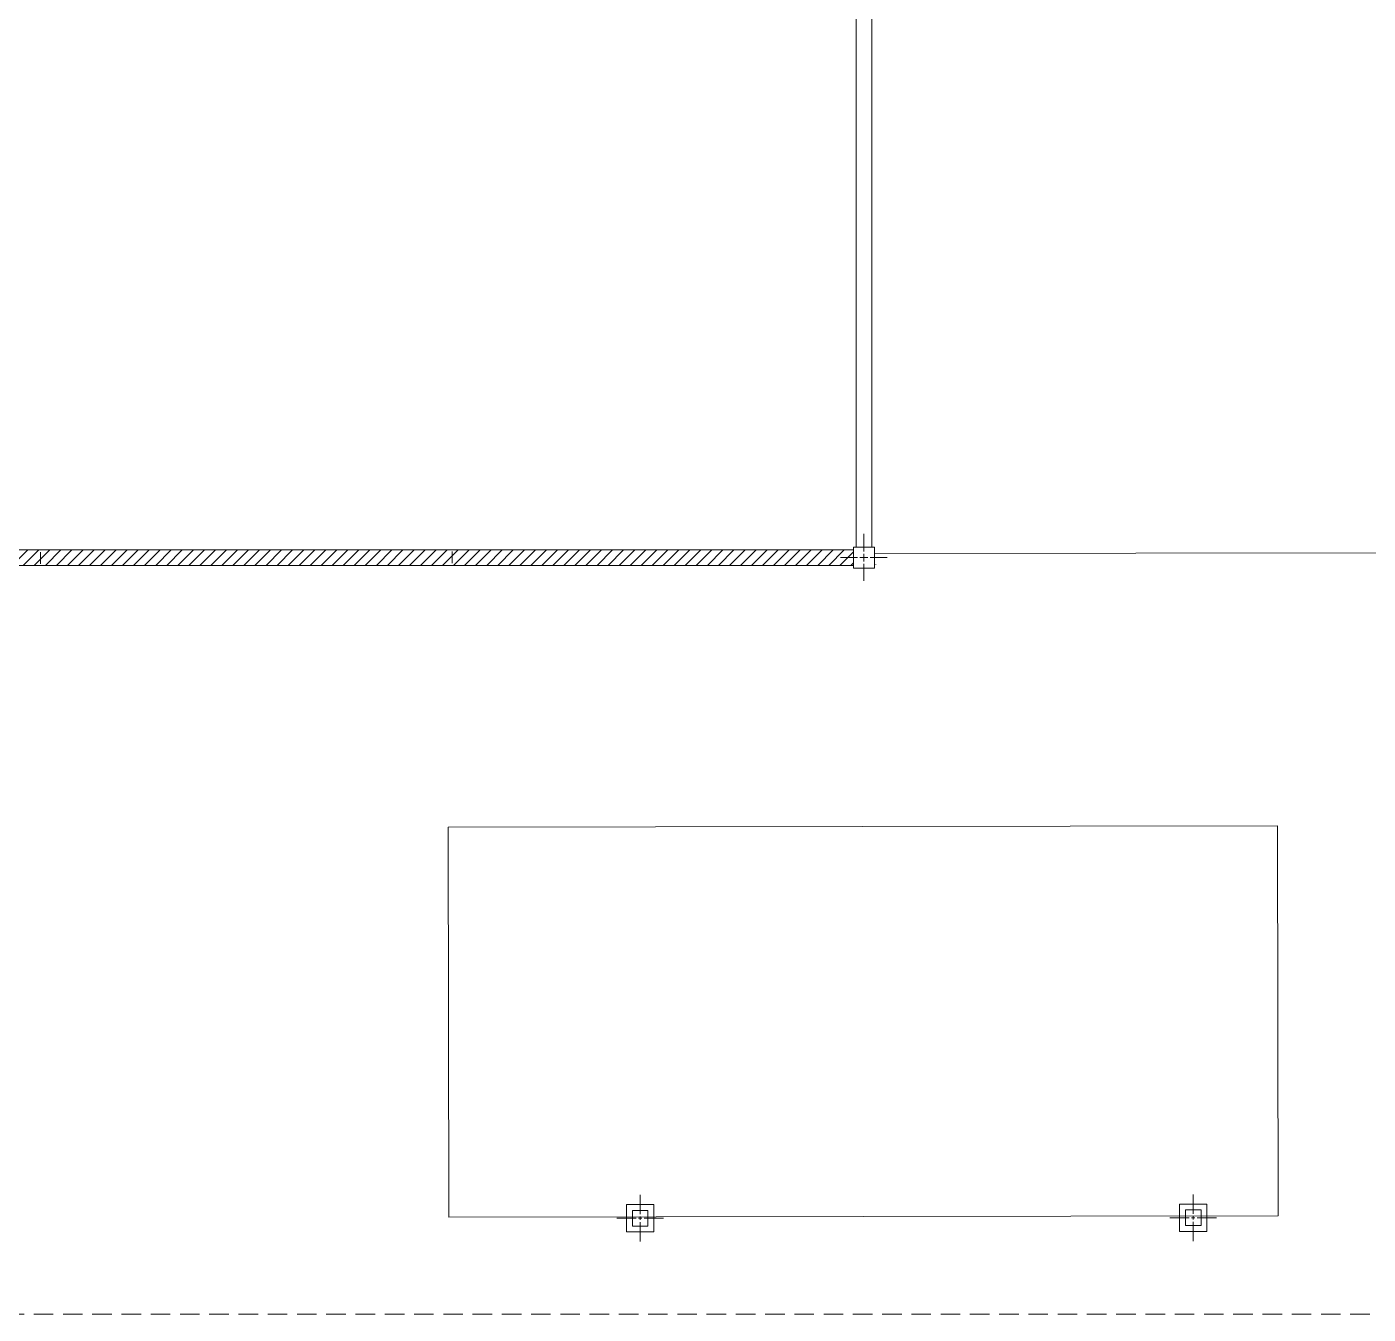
# Model space of a CAD drawing. Header units: millimetres. Extents: x 1010 to 1494, y -119 to 564.
# Drawn here: x 1366.58 to 1383.78, y 448.26 to 464.77 of the extents above; entities that cross this region are included whole.
import ezdxf

# ---------------------------------------------------------------- set-up
doc = ezdxf.new("R2010")
doc.units = ezdxf.units.MM
doc.linetypes.add('HIDDEN', pattern=[0.375, 0.25, -0.125])
for name, color, linetype, lineweight in [('10', 7, 'Continuous', 9), ('20', 6, 'Continuous', 9), ('50', 2, 'Continuous', 9), ('80', 1, 'Continuous', 9), ('DIM', 251, 'Continuous', 9), ('Muro', 5, 'Continuous', 9)]:
    doc.layers.add(name, color=color, linetype=linetype, lineweight=lineweight)

msp = doc.modelspace()

# ---------------------------------------------------------------- hatches: boundary and pattern name
at = {"layer": '20', "transparency": 33554536}
h = msp.add_hatch(dxfattribs=at)
h.set_pattern_fill('_USER', scale=0.1, angle=45, pattern_type=0)
h.set_pattern_definition([(45, (1126.10366, 419.66107), (-0.07071068, 0.07071068), [])])
h.paths.add_polyline_path([(1356.07667, 458.06218), (1356.07667, 457.86218), (1377.17667, 457.86218), (1377.17667, 458.06218)])

# ---------------------------------------------------------------- linework, layer by layer
at = {"layer": '10'}
for p, q in [((1377.31167, 458.04218), (1377.31167, 458.2661)), ((1377.23167, 457.96218), (1377.01167, 457.96218)), ((1377.36167, 457.96218), (1377.26167, 457.96218)), ((1377.31167, 457.91218), (1377.31167, 458.01218)), ((1377.31167, 457.6661), (1377.31167, 457.88218)), ((1377.61167, 457.96218), (1377.39167, 457.96218)), ((1374.44445, 449.54399), (1374.44445, 449.79399)), ((1381.53289, 449.5495), (1381.53289, 449.7995)), ((1374.14445, 449.49399), (1374.39445, 449.49399)), ((1374.42445, 449.49399), (1374.46445, 449.49399)), ((1374.44445, 449.47399), (1374.44445, 449.51399)), ((1374.44445, 449.19399), (1374.44445, 449.44399)), ((1374.49445, 449.49399), (1374.74445, 449.49399)), ((1381.23289, 449.4995), (1381.48289, 449.4995)), ((1381.51289, 449.4995), (1381.55289, 449.4995)), ((1381.53289, 449.4795), (1381.53289, 449.5195)), ((1381.53289, 449.1995), (1381.53289, 449.4495)), ((1381.58289, 449.4995), (1381.83289, 449.4995))]:
    msp.add_line(p, q, dxfattribs=at)
at = {"layer": '10', "linetype": 'HIDDEN'}
msp.add_line((1354.67167, 448.26375), (1389.45747, 448.26375), dxfattribs=at)
at = {"layer": '20'}
for points in [[(1374.26945, 449.31899), (1374.61945, 449.31899), (1374.61945, 449.66899), (1374.26945, 449.66899)], [(1381.35789, 449.3245), (1381.70789, 449.3245), (1381.70789, 449.6745), (1381.35789, 449.6745)]]:
    msp.add_lwpolyline(points, close=True, dxfattribs=at)
at = {"layer": '50'}
for points in [[(1371.9924, 449.50907), (1382.62239, 449.52487), (1382.61496, 454.52486), (1371.98497, 454.50906)], [(1374.34445, 449.39399), (1374.54445, 449.39399), (1374.54445, 449.59399), (1374.34445, 449.59399)], [(1381.43289, 449.3995), (1381.63289, 449.3995), (1381.63289, 449.5995), (1381.43289, 449.5995)]]:
    msp.add_lwpolyline(points, close=True, dxfattribs=at)
at = {"layer": '80'}
msp.add_lwpolyline([(1377.44667, 457.82718), (1377.44667, 458.09718), (1377.17667, 458.09718), (1377.17667, 457.82718), (1377.44667, 457.82718)], dxfattribs=at)
at = {"layer": 'DIM'}
for p, q in [((1374.61945, 449.66899), (1374.26945, 449.66899)), ((1374.26945, 449.66899), (1374.26945, 449.31899)), ((1374.61945, 449.31899), (1374.61945, 449.66899)), ((1381.70789, 449.6745), (1381.35789, 449.6745)), ((1381.35789, 449.6745), (1381.35789, 449.3245)), ((1381.70789, 449.6745), (1381.35789, 449.6745)), ((1381.35789, 449.6745), (1381.35789, 449.3245)), ((1381.70789, 449.3245), (1381.70789, 449.6745)), ((1381.70789, 449.3245), (1381.70789, 449.6745)), ((1374.26945, 449.31899), (1374.61945, 449.31899)), ((1381.35789, 449.3245), (1381.70789, 449.3245)), ((1381.70789, 449.3245), (1381.70805, 449.32897))]:
    msp.add_line(p, q, dxfattribs=at)
at = {"layer": 'Muro'}
for p, q in [((1366.75667, 457.88283), (1366.75645, 458.03301)), ((1372.03355, 458.04085), (1372.03377, 457.89067)), ((1396.83229, 458.0425), (1377.44667, 458.01373)), ((1377.46594, 457.87189), (1377.46594, 457.8733))]:
    msp.add_line(p, q, dxfattribs=at)
for points in [[(1377.21167, 458.09718), (1377.41167, 458.09718), (1377.41167, 471.29718), (1377.21167, 471.29718), (1377.21167, 458.09718)], [(1356.07667, 458.06218), (1356.07667, 457.86218), (1377.17667, 457.86218), (1377.17667, 458.06218), (1356.07667, 458.06218)]]:
    msp.add_lwpolyline(points, dxfattribs=at)

doc.saveas('drawing.dxf')
